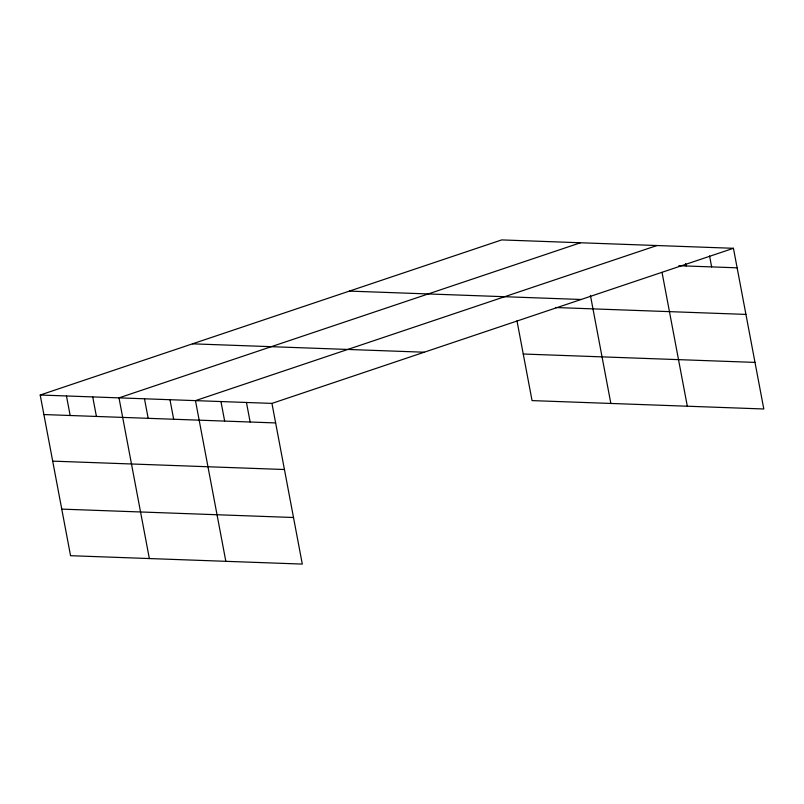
<?xml version="1.0" encoding="UTF-8"?>
<svg xmlns="http://www.w3.org/2000/svg" width="804" height="804" viewBox="0 0 804 804"><rect width="100%" height="100%" fill="white"/><g stroke="black" fill="none" stroke-linecap="round" stroke-linejoin="round"><path stroke-width="1.21" d="M40.2 395.015L271.943 403.397L302.304 564.086L70.561 555.705L40.2 395.015L501.696 239.914L733.439 248.295L763.8 408.985L532.057 400.603L516.972 320.796M580.488 242.768L118.992 397.869L149.353 558.559M656.958 245.532L195.472 400.633L225.834 561.323M271.943 403.397L733.439 248.295M678.857 265.722L737.127 267.822M349.398 291.098L581.141 299.48M555.453 307.52L745.931 314.404M523.253 354.021L754.996 362.403M192.488 343.831L424.241 352.212M43.888 414.552L275.641 422.934M52.692 461.134L284.435 469.516M61.757 509.123L293.51 517.505M709.56 255.913L711.64 266.908M685.681 263.541L686.144 265.983M662.044 272.415L687.319 406.221M590.427 295.39L610.849 403.447M246.456 402.472L250.144 422.01M220.959 401.558L224.658 421.085M169.976 399.709L173.664 419.246M144.489 398.794L148.177 418.321M92.731 396.915L96.42 416.452M66.461 395.97L70.159 415.497"/></g></svg>
